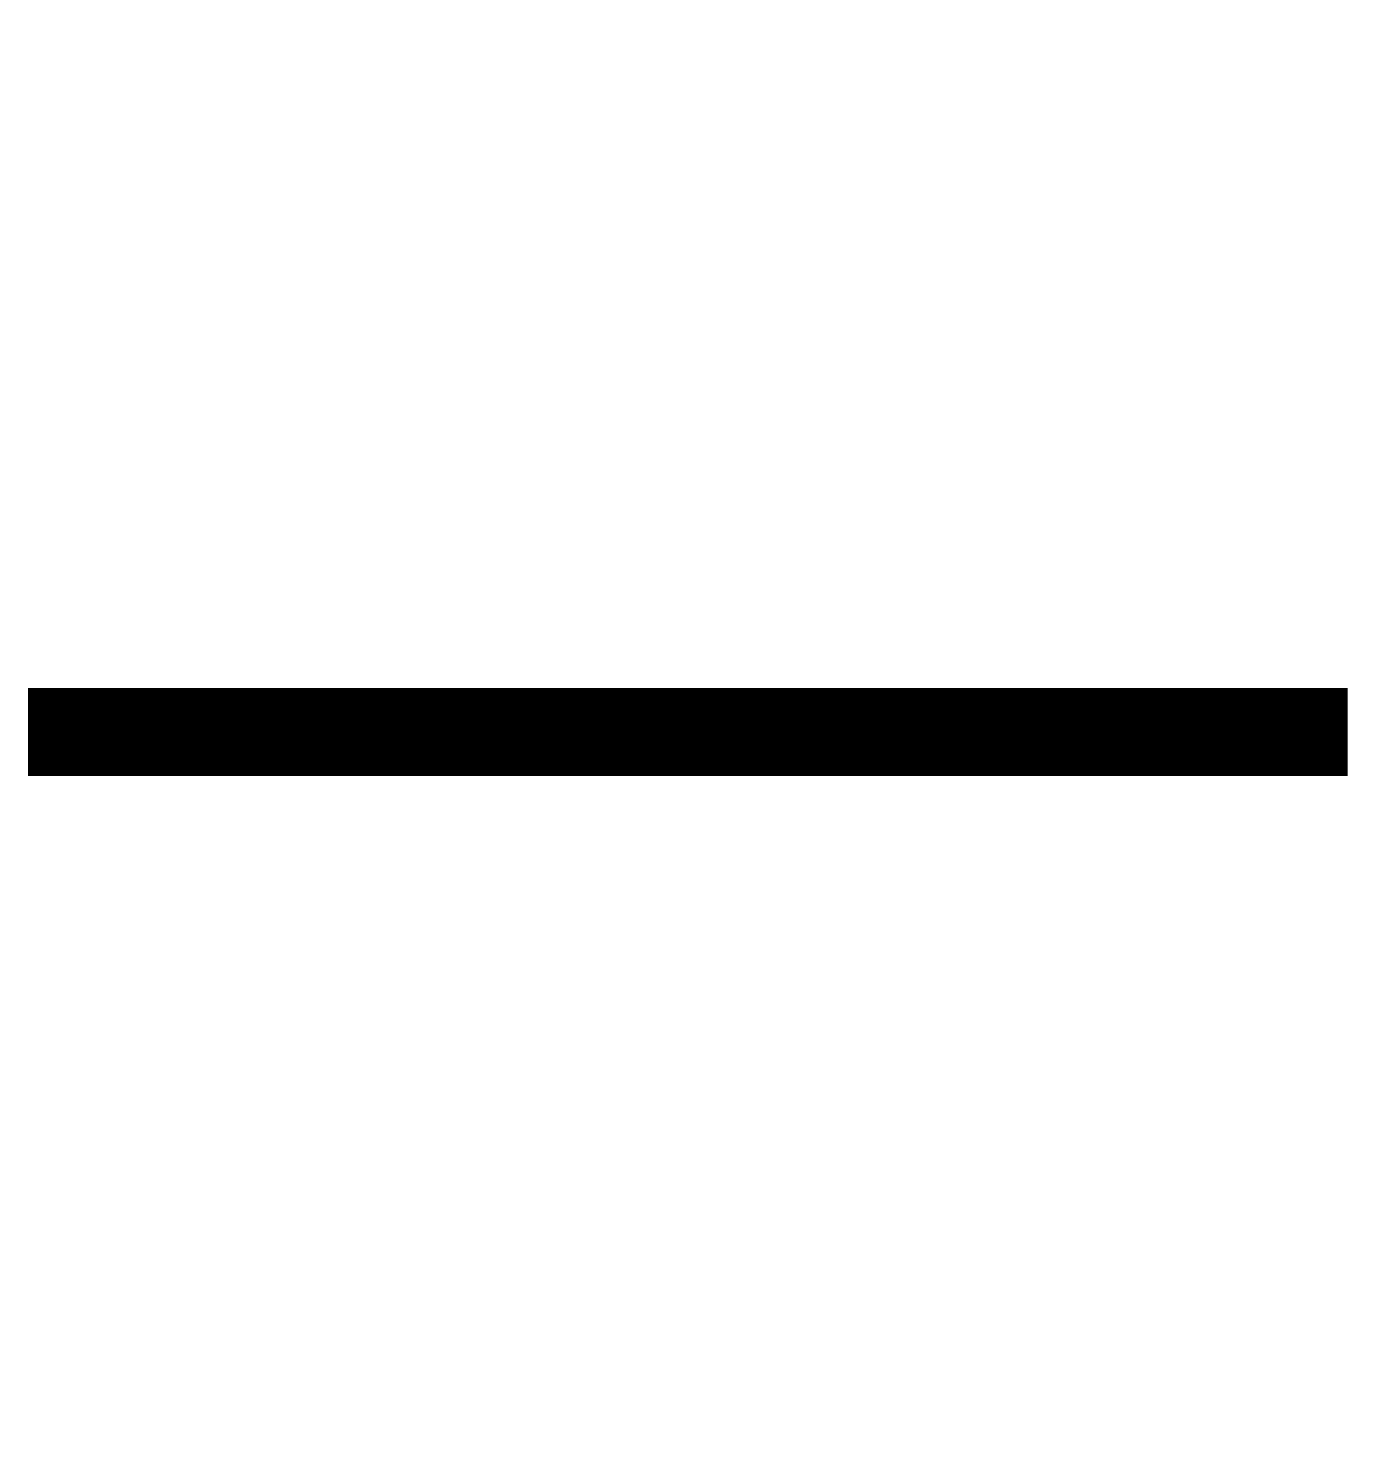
# Model space of a CAD drawing. Extents: x 10.89 to 12.39, y 5.42 to 7.02.
import ezdxf

# ---------------------------------------------------------------- set-up
doc = ezdxf.new("R2010")
doc.units = 0
doc.header["$LTSCALE"] = 100
doc.layers.get('0').update_dxf_attribs({"linetype": 'CONTINUOUS'})

msp = doc.modelspace()

# ---------------------------------------------------------------- linework, layer by layer
at = {"color": 0, "const_width": 1.5}
msp.add_lwpolyline([(11.6444, 6.1739), (11.6444, 6.2739)], dxfattribs=at)

doc.saveas('drawing.dxf')
